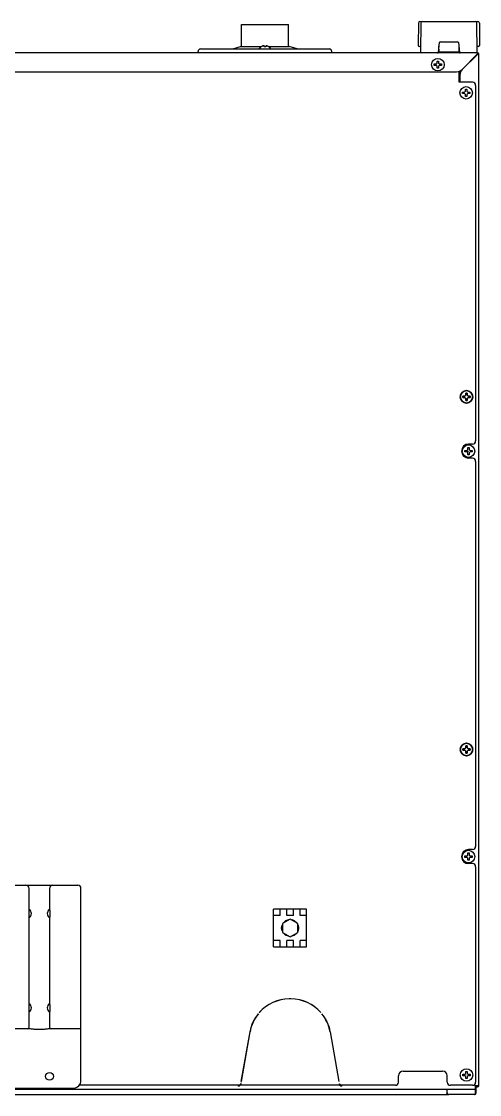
# Model space of a CAD drawing. Header units: millimetres. Extents: x 7025 to 12152, y 3757 to 7444.
# Drawn here: x 7535 to 7826, y 5611 to 6294 of the extents above; entities that cross this region are included whole.
import ezdxf

# ---------------------------------------------------------------- set-up
doc = ezdxf.new("R2010")
doc.units = ezdxf.units.MM
doc.header["$LTSCALE"] = 346.5
doc.layers.get('0').update_dxf_attribs({"linetype": 'CONTINUOUS'})
doc.layers.add('1', color=7, linetype='CONTINUOUS', true_color=0xffffff)
doc.layers.add('ASSI', color=7, linetype='CONTINUOUS')
doc.layers.add('GEOM', color=7, linetype='CONTINUOUS')

msp = doc.modelspace()

# ---------------------------------------------------------------- linework, layer by layer
at = {"color": 7, "linetype": 'Continuous'}
for p, q in [((7787.08, 6292.71), (7786.96, 6278.7)), ((7788.08, 6293.7), (7824.84, 6293.7)), ((7788.62, 6292.71), (7788.46, 6274.7)), ((7824.46, 6274.7), (7824.3, 6292.71)), ((7825.84, 6292.71), (7825.96, 6278.7)), ((7687.16, 6277.64), (7687.16, 6277.68)), ((7688.96, 6277.64), (7688.96, 6278.19)), ((7689.96, 6278.19), (7689.96, 6277.64)), ((7691.76, 6277.68), (7691.76, 6277.64)), ((7786.96, 6278.7), (7786.97, 6278.42)), ((7788.46, 6277.7), (7787.72, 6277.7)), ((7799.77, 6274.15), (7800.42, 6280.25)), ((7800.22, 6274.59), (7800.17, 6277.89)), ((7800.91, 6280.7), (7812.01, 6280.7)), ((7812.51, 6280.25), (7813.15, 6274.15)), ((7812.76, 6277.89), (7812.7, 6274.59)), ((7825.2, 6277.7), (7824.44, 6277.7)), ((7825.96, 6278.7), (7825.95, 6278.42)), ((7788.46, 6274.7), (7788.47, 6274.42)), ((7812.2, 6274.1), (7800.72, 6274.1)), ((7824.45, 6274.42), (7824.46, 6274.7)), ((7572.46, 5620.45), (7572.46, 5742.45)), ((7539.46, 5654.2), (7539.46, 5727.77)), ((7552.65, 5727.95), (7552.65, 5724.94)), ((7552.46, 5723.85), (7552.46, 5669.05)), ((7552.46, 5663.85), (7552.46, 5654.2)), ((7552.65, 5667.95), (7552.65, 5664.94)), ((7539.27, 5653.2), (7529.16, 5653.2)), ((7572.46, 5653.2), (7552.66, 5653.2)), ((7491.71, 5615.45), (7567.46, 5615.45))]:
    msp.add_line(p, q, dxfattribs=at)
msp.add_line((7817.66, 6020.5), (7818.96, 6020.5))
at = {"color": 9, "linetype": 'Continuous'}
msp.add_line((7547.46, 5652.74), (7544.46, 5652.74), dxfattribs=at)
at = {"color": 7, "linetype": 'Continuous'}
msp.add_circle((7552.46, 5622.95), 2.5, dxfattribs=at)
msp.add_circle((7817.66, 5623.8), 4)
for centre, radius, start, end in [((7788.08, 6292.7), 1, 90, 179.5), ((7789.62, 6292.7), 1, 90, 179.5), ((7823.31, 6292.7), 1, 0.5, 90), ((7824.84, 6292.7), 1, 0.5, 90), ((7689.66, 6273.58), 4.8, 121.37271, 146.71409), ((7689.65, 6273.59), 4.75, 118.9687, 121.53408), ((7689.65, 6273.59), 4.75, 118.00738, 118.96837), ((7689.65, 6273.6), 4.75, 116.68125, 118.00741), ((7689.64, 6273.6), 4.74, 115.54022, 116.6812), ((7689.64, 6273.6), 4.74, 114.57218, 115.5402), ((7689.64, 6273.61), 4.73, 113.31747, 114.5722), ((7689.64, 6273.61), 4.73, 112.54738, 113.31738), ((7689.64, 6273.62), 4.72, 111.00254, 112.54756), ((7689.63, 6273.63), 4.72, 110.5181, 111.00225), ((7689.63, 6273.64), 4.7, 108.46559, 110.51874), ((7689.62, 6273.65), 4.68, 107.37727, 108.46505), ((7689.62, 6273.67), 4.67, 106.39488, 107.37721), ((7689.61, 6273.7), 4.64, 104.31758, 106.39637), ((7688.72, 6276.2), 2.01, 95.2585, 97.27409), ((7688.71, 6276.22), 1.98, 94.60089, 95.25577), ((7688.71, 6276.24), 1.97, 93.21665, 94.6016), ((7688.71, 6276.25), 1.96, 92.37651, 93.21588), ((7688.71, 6276.25), 1.95, 91.15446, 92.37669), ((7688.71, 6276.26), 1.95, 89.07411, 91.15407), ((7688.71, 6276.26), 1.95, 88.00369, 89.07382), ((7688.71, 6276.25), 1.96, 86.97715, 88.00366), ((7688.71, 6276.24), 1.97, 85.71404, 86.97664), ((7688.71, 6276.23), 1.98, 84.86273, 85.7144), ((7688.71, 6276.2), 2.01, 82.72561, 84.85983), ((7689.46, 6273.88), 3.8, 82.43512, 97.56488), ((7690.22, 6276.2), 2.01, 95.14015, 97.27441), ((7690.21, 6276.23), 1.98, 94.28564, 95.13722), ((7690.21, 6276.24), 1.97, 93.0233, 94.28602), ((7690.21, 6276.25), 1.96, 91.99641, 93.02279), ((7690.21, 6276.26), 1.95, 90.92611, 91.99638), ((7690.21, 6276.26), 1.95, 88.84587, 90.92582), ((7690.21, 6276.25), 1.96, 87.62337, 88.84548), ((7690.21, 6276.25), 1.96, 86.78408, 87.62353), ((7690.21, 6276.24), 1.97, 85.39843, 86.78331), ((7690.21, 6276.22), 1.98, 84.74422, 85.39913), ((7690.21, 6276.2), 2.01, 82.72591, 84.7415), ((7689.32, 6273.7), 4.64, 73.60363, 75.68242), ((7689.31, 6273.67), 4.67, 72.62279, 73.60512), ((7689.3, 6273.65), 4.68, 71.53495, 72.62273), ((7689.3, 6273.64), 4.7, 69.48126, 71.53441), ((7689.29, 6273.63), 4.72, 68.99775, 69.4819), ((7689.29, 6273.62), 4.72, 67.45244, 68.99746), ((7689.29, 6273.61), 4.73, 66.68262, 67.45262), ((7689.28, 6273.61), 4.73, 65.4278, 66.68253), ((7689.28, 6273.6), 4.74, 64.45979, 65.42782), ((7689.28, 6273.6), 4.74, 63.3188, 64.45978), ((7689.28, 6273.6), 4.75, 61.99259, 63.31875), ((7689.28, 6273.59), 4.75, 61.03163, 61.99262), ((7689.28, 6273.59), 4.75, 58.46592, 61.0313), ((7689.26, 6273.58), 4.8, 33.28591, 58.62729), ((7787.72, 6278.45), 0.75, 182, 270), ((7800.91, 6280.2), 0.5, 90, 174), ((7812.01, 6280.2), 0.5, 6, 90), ((7825.2, 6278.45), 0.75, 270, 358), ((7789.22, 6274.45), 0.75, 182, 270), ((7799.28, 6274.2), 0.5, 270, 354), ((7800.72, 6274.6), 0.5, 181, 270), ((7812.2, 6274.6), 0.5, 270, 359), ((7813.65, 6274.2), 0.5, 186, 270), ((7823.7, 6274.45), 0.75, 270, 358), ((7570.46, 5742.45), 2, 0, 90), ((7537.96, 5726.45), 3, 300, 60), ((7553.96, 5726.45), 3, 120, 240), ((7537.96, 5666.45), 3, 300, 60), ((7553.96, 5666.45), 3, 120, 240), ((7538.46, 5654.2), 1, 270, 0), ((7553.46, 5654.2), 1, 180, 270), ((7567.46, 5620.45), 5, 270, 0)]:
    msp.add_arc(centre, radius, start, end, dxfattribs=at)
for points, knots in [([(7552.46, 5729.05), (7552.47, 5729.03), (7552.6, 5728.68), (7552.65, 5728.3), (7552.65, 5727.95)], [0, 0, 0, 0, 0.074571, 1, 1, 1, 1]), ([(7552.65, 5724.94), (7552.65, 5724.8), (7552.63, 5724.43), (7552.55, 5724.06), (7552.46, 5723.84)], [0, 0, 0, 0, 0.377627, 1, 1, 1, 1]), ([(7552.46, 5669.05), (7552.47, 5669.03), (7552.6, 5668.68), (7552.65, 5668.3), (7552.65, 5667.95)], [0, 0, 0, 0, 0.074571, 1, 1, 1, 1]), ([(7552.65, 5664.94), (7552.65, 5664.8), (7552.63, 5664.43), (7552.55, 5664.06), (7552.46, 5663.84)], [0, 0, 0, 0, 0.377627, 1, 1, 1, 1])]:
    msp.add_open_spline(points, degree=3, knots=knots, dxfattribs=at)
at = {"color": 9, "linetype": 'Continuous'}
for points, knots in [([(7544.46, 5652.74), (7543.48, 5652.74), (7541.74, 5652.87), (7540.02, 5653.2), (7539.27, 5653.2)], [0, 0, 0, 0, 0.564728, 1, 1, 1, 1]), ([(7552.66, 5653.2), (7551.9, 5653.2), (7550.18, 5652.87), (7548.44, 5652.74), (7547.46, 5652.74)], [0, 0, 0, 0, 0.435713, 1, 1, 1, 1])]:
    msp.add_open_spline(points, degree=3, knots=knots, dxfattribs=at)
at = {"layer": '1', "color": 7, "linetype": 'Continuous', "lineweight": 35}
for p, q in [((7815.36, 6055), (7815.36, 6055.5)), ((7815.36, 6054.5), (7815.36, 6055)), ((7819.96, 6055.5), (7819.96, 6055)), ((7819.96, 6055), (7819.96, 6054.5)), ((7815.36, 5830.8), (7815.36, 5831.3)), ((7815.36, 5830.3), (7815.36, 5830.8)), ((7819.96, 5831.3), (7819.96, 5830.8)), ((7819.96, 5830.8), (7819.96, 5830.3))]:
    msp.add_line(p, q, dxfattribs=at)
for centre in [(7817.66, 6055), (7817.66, 5830.8)]:
    msp.add_circle(centre, 4, dxfattribs=at)
for points, knots in [([(7815.36, 6055.5), (7815.56, 6055.5), (7815.77, 6055.5), (7816.1, 6055.5), (7816.21, 6055.5), (7816.43, 6055.5), (7816.55, 6055.5), (7816.66, 6055.5)], [0, 0, 0, 0, 0.5, 0.5, 0.75, 0.75, 1, 1, 1, 1]), ([(7816.66, 6054.5), (7816.55, 6054.5), (7816.43, 6054.5), (7816.21, 6054.5), (7816.1, 6054.5), (7815.88, 6054.5), (7815.78, 6054.5), (7815.62, 6054.5), (7815.57, 6054.5), (7815.46, 6054.5), (7815.41, 6054.5), (7815.36, 6054.5)], [0, 0, 0, 0, 0.25, 0.25, 0.5, 0.5, 0.75, 0.75, 0.875, 0.875, 1, 1, 1, 1]), ([(7817.16, 6056), (7817.16, 6056.11), (7817.16, 6056.23), (7817.16, 6056.45), (7817.16, 6056.56), (7817.16, 6056.78), (7817.16, 6056.88), (7817.16, 6057.04), (7817.16, 6057.09), (7817.16, 6057.2), (7817.16, 6057.25), (7817.16, 6057.3)], [0, 0, 0, 0, 0.25, 0.25, 0.5, 0.5, 0.75, 0.75, 0.875, 0.875, 1, 1, 1, 1]), ([(7817.16, 6052.7), (7817.16, 6052.9), (7817.16, 6053.11), (7817.16, 6053.43), (7817.16, 6053.55), (7817.16, 6053.77), (7817.16, 6053.88), (7817.16, 6054)], [0, 0, 0, 0, 0.5, 0.5, 0.75, 0.75, 1, 1, 1, 1]), ([(7818.16, 6057.3), (7818.16, 6057.09), (7818.16, 6056.88), (7818.16, 6056.56), (7818.16, 6056.45), (7818.16, 6056.23), (7818.16, 6056.11), (7818.16, 6056)], [0, 0, 0, 0, 0.5, 0.5, 0.75, 0.75, 1, 1, 1, 1]), ([(7818.16, 6054), (7818.16, 6053.88), (7818.16, 6053.77), (7818.16, 6053.55), (7818.16, 6053.44), (7818.16, 6053.22), (7818.16, 6053.11), (7818.16, 6052.95), (7818.16, 6052.9), (7818.16, 6052.8), (7818.16, 6052.75), (7818.16, 6052.7)], [0, 0, 0, 0, 0.25, 0.25, 0.5, 0.5, 0.75, 0.75, 0.875, 0.875, 1, 1, 1, 1]), ([(7818.66, 6055.5), (7818.78, 6055.5), (7818.89, 6055.5), (7819.11, 6055.5), (7819.22, 6055.5), (7819.44, 6055.5), (7819.55, 6055.5), (7819.71, 6055.5), (7819.76, 6055.5), (7819.86, 6055.5), (7819.91, 6055.5), (7819.96, 6055.5)], [0, 0, 0, 0, 0.25, 0.25, 0.5, 0.5, 0.75, 0.75, 0.875, 0.875, 1, 1, 1, 1]), ([(7819.96, 6054.5), (7819.76, 6054.5), (7819.55, 6054.5), (7819.22, 6054.5), (7819.11, 6054.5), (7818.89, 6054.5), (7818.78, 6054.5), (7818.66, 6054.5)], [0, 0, 0, 0, 0.5, 0.5, 0.75, 0.75, 1, 1, 1, 1]), ([(7815.36, 5831.3), (7815.56, 5831.3), (7815.77, 5831.3), (7816.1, 5831.3), (7816.21, 5831.3), (7816.43, 5831.3), (7816.55, 5831.3), (7816.66, 5831.3)], [0, 0, 0, 0, 0.5, 0.5, 0.75, 0.75, 1, 1, 1, 1]), ([(7816.66, 5830.3), (7816.55, 5830.3), (7816.43, 5830.3), (7816.21, 5830.3), (7816.1, 5830.3), (7815.88, 5830.3), (7815.78, 5830.3), (7815.62, 5830.3), (7815.57, 5830.3), (7815.46, 5830.3), (7815.41, 5830.3), (7815.36, 5830.3)], [0, 0, 0, 0, 0.25, 0.25, 0.5, 0.5, 0.75, 0.75, 0.875, 0.875, 1, 1, 1, 1]), ([(7817.16, 5831.8), (7817.16, 5831.91), (7817.16, 5832.03), (7817.16, 5832.25), (7817.16, 5832.36), (7817.16, 5832.58), (7817.16, 5832.68), (7817.16, 5832.84), (7817.16, 5832.89), (7817.16, 5833), (7817.16, 5833.05), (7817.16, 5833.1)], [0, 0, 0, 0, 0.25, 0.25, 0.5, 0.5, 0.75, 0.75, 0.875, 0.875, 1, 1, 1, 1]), ([(7817.16, 5828.5), (7817.16, 5828.7), (7817.16, 5828.91), (7817.16, 5829.23), (7817.16, 5829.35), (7817.16, 5829.57), (7817.16, 5829.68), (7817.16, 5829.8)], [0, 0, 0, 0, 0.5, 0.5, 0.75, 0.75, 1, 1, 1, 1]), ([(7818.16, 5833.1), (7818.16, 5832.89), (7818.16, 5832.68), (7818.16, 5832.36), (7818.16, 5832.25), (7818.16, 5832.03), (7818.16, 5831.91), (7818.16, 5831.8)], [0, 0, 0, 0, 0.5, 0.5, 0.75, 0.75, 1, 1, 1, 1]), ([(7818.16, 5829.8), (7818.16, 5829.68), (7818.16, 5829.57), (7818.16, 5829.35), (7818.16, 5829.24), (7818.16, 5829.02), (7818.16, 5828.91), (7818.16, 5828.75), (7818.16, 5828.7), (7818.16, 5828.6), (7818.16, 5828.55), (7818.16, 5828.5)], [0, 0, 0, 0, 0.25, 0.25, 0.5, 0.5, 0.75, 0.75, 0.875, 0.875, 1, 1, 1, 1]), ([(7818.66, 5831.3), (7818.78, 5831.3), (7818.89, 5831.3), (7819.11, 5831.3), (7819.22, 5831.3), (7819.44, 5831.3), (7819.55, 5831.3), (7819.71, 5831.3), (7819.76, 5831.3), (7819.86, 5831.3), (7819.91, 5831.3), (7819.96, 5831.3)], [0, 0, 0, 0, 0.25, 0.25, 0.5, 0.5, 0.75, 0.75, 0.875, 0.875, 1, 1, 1, 1]), ([(7819.96, 5830.3), (7819.76, 5830.3), (7819.55, 5830.3), (7819.22, 5830.3), (7819.11, 5830.3), (7818.89, 5830.3), (7818.78, 5830.3), (7818.66, 5830.3)], [0, 0, 0, 0, 0.5, 0.5, 0.75, 0.75, 1, 1, 1, 1])]:
    msp.add_open_spline(points, degree=3, knots=knots, dxfattribs=at)
for points in [[(7816.66, 6055.5), (7816.7, 6055.54), (7816.79, 6055.62), (7816.92, 6055.75), (7817.04, 6055.88), (7817.12, 6055.96), (7817.16, 6056)], [(7817.16, 6054), (7817.12, 6054.04), (7817.04, 6054.12), (7816.91, 6054.25), (7816.79, 6054.37), (7816.7, 6054.46), (7816.66, 6054.5)], [(7817.16, 6057.3), (7817.33, 6057.3), (7817.66, 6057.3), (7818, 6057.3), (7818.16, 6057.3)], [(7818.16, 6052.7), (7818, 6052.7), (7817.66, 6052.7), (7817.33, 6052.7), (7817.16, 6052.7)], [(7818.16, 6056), (7818.2, 6055.96), (7818.28, 6055.88), (7818.41, 6055.75), (7818.54, 6055.62), (7818.62, 6055.54), (7818.66, 6055.5)], [(7818.66, 6054.5), (7818.62, 6054.46), (7818.54, 6054.37), (7818.41, 6054.24), (7818.28, 6054.12), (7818.2, 6054.04), (7818.16, 6054)], [(7816.66, 5831.3), (7816.7, 5831.34), (7816.79, 5831.42), (7816.92, 5831.55), (7817.04, 5831.68), (7817.12, 5831.76), (7817.16, 5831.8)], [(7817.16, 5829.8), (7817.12, 5829.84), (7817.04, 5829.92), (7816.91, 5830.05), (7816.79, 5830.17), (7816.7, 5830.26), (7816.66, 5830.3)], [(7817.16, 5833.1), (7817.33, 5833.1), (7817.66, 5833.1), (7818, 5833.1), (7818.16, 5833.1)], [(7818.16, 5828.5), (7818, 5828.5), (7817.66, 5828.5), (7817.33, 5828.5), (7817.16, 5828.5)], [(7818.16, 5831.8), (7818.2, 5831.76), (7818.28, 5831.68), (7818.41, 5831.55), (7818.54, 5831.42), (7818.62, 5831.34), (7818.66, 5831.3)], [(7818.66, 5830.3), (7818.62, 5830.26), (7818.54, 5830.17), (7818.41, 5830.04), (7818.28, 5829.92), (7818.2, 5829.84), (7818.16, 5829.8)]]:
    msp.add_open_spline(points, degree=3, dxfattribs=at)
at = {"layer": 'ASSI', "color": 7, "linetype": 'Continuous'}
for p, q in [((7674.46, 6277.7), (7674.46, 6291.8)), ((7674.46, 6291.8), (7704.46, 6291.8)), ((7704.46, 6277.7), (7704.46, 6291.8)), ((7668.96, 6276.2), (7673.96, 6277.7)), ((7673.96, 6277.7), (7687.26, 6277.7)), ((7688.96, 6277.7), (7689.96, 6277.7)), ((7691.67, 6277.7), (7704.96, 6277.7)), ((7709.96, 6276.2), (7704.96, 6277.7))]:
    msp.add_line(p, q, dxfattribs=at)
at = {"layer": 'GEOM', "color": 7, "linetype": 'Continuous'}
for p, q in [((7824.56, 6273.7), (7026.36, 6273.7)), ((7646.96, 6273.7), (7646.96, 6274.7)), ((7648.46, 6276.2), (7730.46, 6276.2)), ((7731.96, 6273.7), (7731.96, 6274.7)), ((7814.83, 6263.16), (7824.46, 6272.8)), ((7824.56, 6272.7), (7814.93, 6263.06)), ((7824.56, 6273.7), (7824.56, 6273.51)), ((7824.56, 6273.51), (7824.56, 6272.88)), ((7825.27, 6272.8), (7824.64, 6272.8)), ((7825.46, 6272.8), (7825.27, 6272.8)), ((7825.46, 5617.1), (7825.46, 6272.8)), ((7797.16, 6266.7), (7798.46, 6266.7)), ((7797.16, 6265.7), (7797.16, 6266.7)), ((7798.46, 6265.7), (7797.16, 6265.7)), ((7798.46, 6266.7), (7798.96, 6267.2)), ((7798.96, 6265.2), (7798.46, 6265.7)), ((7798.96, 6268.5), (7799.96, 6268.5)), ((7798.96, 6267.2), (7798.96, 6268.5)), ((7798.96, 6263.9), (7798.96, 6265.2)), ((7799.96, 6263.9), (7798.96, 6263.9)), ((7799.96, 6268.5), (7799.96, 6267.2)), ((7799.96, 6267.2), (7800.46, 6266.7)), ((7800.46, 6265.7), (7799.96, 6265.2)), ((7799.96, 6265.2), (7799.96, 6263.9)), ((7800.46, 6266.7), (7801.76, 6266.7)), ((7801.76, 6265.7), (7800.46, 6265.7)), ((7801.76, 6266.7), (7801.76, 6265.7)), ((7039.63, 6261.7), (7811.29, 6261.7)), ((7814.83, 6263.16), (7812.96, 6261.3)), ((7812.96, 6261.1), (7814.93, 6263.06)), ((7812.96, 6255.04), (7812.96, 6261.99)), ((7812.96, 6255.04), (7812.96, 6261.99)), ((7813.46, 6259.53), (7813.46, 6255.04)), ((7821.46, 6255.04), (7812.96, 6255.04)), ((7816.96, 6250.6), (7817.96, 6250.6)), ((7816.96, 6249.3), (7816.96, 6250.6)), ((7817.96, 6250.6), (7817.96, 6249.3)), ((7823.46, 6253.04), (7823.46, 6027)), ((7815.16, 6248.8), (7816.46, 6248.8)), ((7815.16, 6247.8), (7815.16, 6248.8)), ((7816.46, 6247.8), (7815.16, 6247.8)), ((7816.46, 6248.8), (7816.96, 6249.3)), ((7816.96, 6247.3), (7816.46, 6247.8)), ((7816.96, 6246), (7816.96, 6247.3)), ((7817.96, 6246), (7816.96, 6246)), ((7817.96, 6249.3), (7818.46, 6248.8)), ((7818.46, 6247.8), (7817.96, 6247.3)), ((7817.96, 6247.3), (7817.96, 6246)), ((7818.46, 6248.8), (7819.76, 6248.8)), ((7819.76, 6247.8), (7818.46, 6247.8)), ((7819.76, 6248.8), (7819.76, 6247.8)), ((7821.46, 6025), (7818.96, 6025)), ((7816.66, 6021), (7817.96, 6021)), ((7816.66, 6020), (7816.66, 6021)), ((7817.96, 6020), (7816.66, 6020)), ((7817.96, 6021), (7818.46, 6021.5)), ((7818.46, 6019.5), (7817.96, 6020)), ((7818.46, 6022.8), (7819.46, 6022.8)), ((7818.46, 6021.5), (7818.46, 6022.8)), ((7818.46, 6018.2), (7818.46, 6019.5)), ((7819.46, 6018.2), (7818.46, 6018.2)), ((7819.46, 6022.8), (7819.46, 6021.5)), ((7819.46, 6021.5), (7819.96, 6021)), ((7819.96, 6020), (7819.46, 6019.5)), ((7819.46, 6019.5), (7819.46, 6018.2)), ((7819.96, 6021), (7821.26, 6021)), ((7821.26, 6020), (7819.96, 6020)), ((7821.26, 6021), (7821.26, 6020)), ((7821.46, 6016), (7818.96, 6016)), ((7823.46, 6014), (7823.46, 5769.2)), ((7821.46, 5767.2), (7818.96, 5767.2)), ((7816.66, 5763.2), (7817.96, 5763.2)), ((7816.66, 5762.2), (7816.66, 5763.2)), ((7817.96, 5762.2), (7816.66, 5762.2)), ((7817.96, 5763.2), (7818.46, 5763.7)), ((7818.46, 5761.7), (7817.96, 5762.2)), ((7818.46, 5765), (7819.46, 5765)), ((7818.46, 5763.7), (7818.46, 5765)), ((7818.46, 5760.4), (7818.46, 5761.7)), ((7819.46, 5760.4), (7818.46, 5760.4)), ((7819.46, 5765), (7819.46, 5763.7)), ((7819.46, 5763.7), (7819.96, 5763.2)), ((7819.96, 5762.2), (7819.46, 5761.7)), ((7819.46, 5761.7), (7819.46, 5760.4)), ((7819.96, 5763.2), (7821.26, 5763.2)), ((7821.26, 5762.2), (7819.96, 5762.2)), ((7821.26, 5763.2), (7821.26, 5762.2)), ((7821.46, 5758.2), (7818.96, 5758.2)), ((7823.46, 5756.2), (7823.46, 5619.3)), ((7221.54, 5744.45), (7570.46, 5744.45)), ((7539.46, 5727.77), (7539.46, 5742.45)), ((7552.46, 5742.45), (7552.46, 5729.05)), ((7715.96, 5729.3), (7694.96, 5729.3)), ((7694.96, 5705.3), (7694.96, 5729.3)), ((7699.16, 5725.24), (7694.96, 5725.24)), ((7699.16, 5725.24), (7699.16, 5729.3)), ((7703.36, 5725.24), (7703.36, 5729.3)), ((7707.56, 5725.24), (7703.36, 5725.24)), ((7707.56, 5725.24), (7707.56, 5729.3)), ((7711.76, 5725.24), (7711.76, 5729.3)), ((7715.96, 5725.24), (7711.76, 5725.24)), ((7715.96, 5705.3), (7715.96, 5729.3)), ((7700.06, 5717.45), (7700.33, 5719)), ((7700.43, 5719.29), (7700.57, 5719.52)), ((7705.46, 5722.95), (7700.57, 5720.12)), ((7700.57, 5720.12), (7700.57, 5714.47)), ((7701.09, 5720.42), (7701.22, 5720.66)), ((7701.42, 5720.89), (7702.63, 5721.9)), ((7702.89, 5722.05), (7704.37, 5722.6)), ((7704.67, 5722.65), (7704.94, 5722.65)), ((7710.36, 5720.12), (7705.46, 5722.95)), ((7705.98, 5722.65), (7706.25, 5722.65)), ((7706.55, 5722.6), (7708.03, 5722.05)), ((7708.3, 5721.9), (7709.51, 5720.89)), ((7709.7, 5720.66), (7709.84, 5720.42)), ((7710.36, 5714.47), (7710.36, 5720.12)), ((7710.36, 5719.52), (7710.49, 5719.29)), ((7710.59, 5719), (7710.87, 5717.45)), ((7700.33, 5715.59), (7700.06, 5717.15)), ((7700.57, 5715.07), (7700.43, 5715.31)), ((7700.57, 5714.47), (7705.46, 5711.65)), ((7701.22, 5713.94), (7701.09, 5714.17)), ((7702.63, 5712.69), (7701.42, 5713.71)), ((7704.37, 5712), (7702.89, 5712.54)), ((7704.94, 5711.95), (7704.67, 5711.95)), ((7705.46, 5711.65), (7710.36, 5714.47)), ((7706.25, 5711.95), (7705.98, 5711.95)), ((7708.03, 5712.54), (7706.55, 5712)), ((7709.51, 5713.71), (7708.3, 5712.69)), ((7709.84, 5714.17), (7709.7, 5713.94)), ((7710.49, 5715.31), (7710.36, 5715.07)), ((7710.87, 5717.15), (7710.59, 5715.59)), ((7699.16, 5709.35), (7694.96, 5709.35)), ((7694.96, 5705.3), (7715.96, 5705.3)), ((7699.16, 5705.3), (7699.16, 5709.35)), ((7707.56, 5709.35), (7703.36, 5709.35)), ((7703.36, 5705.3), (7703.36, 5709.35)), ((7707.56, 5705.3), (7707.56, 5709.35)), ((7715.96, 5709.35), (7711.76, 5709.35)), ((7711.76, 5705.3), (7711.76, 5709.35)), ((7706, 5672.25), (7704.92, 5672.25)), ((7706, 5672.15), (7704.92, 5672.15)), ((7685.9, 5663.51), (7685.83, 5663.58)), ((7725.02, 5663.51), (7725.1, 5663.58)), ((7685.18, 5662.81), (7685.26, 5662.75)), ((7725.66, 5662.75), (7725.74, 5662.81)), ((7674.38, 5619.66), (7679.96, 5651.3)), ((7674.48, 5619.64), (7680.06, 5651.29)), ((7730.87, 5651.29), (7736.45, 5619.64)), ((7730.97, 5651.3), (7736.55, 5619.66)), ((7676.29, 5629.9), (7676.18, 5629.9)), ((7676.46, 5630.9), (7676.36, 5630.9)), ((7676.6, 5631.7), (7676.5, 5631.7)), ((7676.67, 5632.7), (7676.78, 5632.7)), ((7734.14, 5632.7), (7734.24, 5632.7)), ((7734.32, 5631.7), (7734.43, 5631.7)), ((7734.64, 5629.9), (7734.74, 5629.9)), ((7675.92, 5627.9), (7675.82, 5627.9)), ((7735.08, 5627.9), (7734.99, 5627.9)), ((7774.46, 5619.3), (7774.46, 5623.3)), ((7777.46, 5626.3), (7802.46, 5626.3)), ((7805.46, 5619.3), (7805.46, 5623.3)), ((7815.36, 5623.8), (7815.36, 5624.3)), ((7815.36, 5624.3), (7816.66, 5624.3)), ((7815.36, 5623.8), (7815.36, 5624.3)), ((7815.36, 5624.3), (7816.66, 5624.3)), ((7815.36, 5623.3), (7815.36, 5623.8)), ((7815.36, 5623.3), (7815.36, 5623.8)), ((7816.66, 5623.3), (7815.36, 5623.3)), ((7816.66, 5623.3), (7815.36, 5623.3)), ((7816.66, 5624.3), (7817.16, 5624.8)), ((7816.66, 5624.3), (7817.16, 5624.8)), ((7817.16, 5622.8), (7816.66, 5623.3)), ((7817.16, 5622.8), (7816.66, 5623.3)), ((7817.16, 5626.1), (7818.16, 5626.1)), ((7817.16, 5624.8), (7817.16, 5626.1)), ((7817.16, 5626.1), (7818.16, 5626.1)), ((7817.16, 5624.8), (7817.16, 5626.1)), ((7817.16, 5621.5), (7817.16, 5622.8)), ((7817.16, 5621.5), (7817.16, 5622.8)), ((7818.16, 5626.1), (7818.16, 5624.8)), ((7818.16, 5626.1), (7818.16, 5624.8)), ((7818.16, 5624.8), (7818.66, 5624.3)), ((7818.16, 5624.8), (7818.66, 5624.3)), ((7818.66, 5623.3), (7818.16, 5622.8)), ((7818.66, 5623.3), (7818.16, 5622.8)), ((7818.16, 5622.8), (7818.16, 5621.5)), ((7818.16, 5622.8), (7818.16, 5621.5)), ((7818.66, 5624.3), (7819.96, 5624.3)), ((7818.66, 5624.3), (7819.96, 5624.3)), ((7819.96, 5623.3), (7818.66, 5623.3)), ((7819.96, 5624.3), (7819.96, 5623.8)), ((7819.96, 5624.3), (7819.96, 5623.8)), ((7819.96, 5623.8), (7819.96, 5623.3)), ((7819.96, 5623.8), (7819.96, 5623.3)), ((7772.46, 5617.3), (7571.76, 5617.3)), ((7672.7, 5616.8), (7672.68, 5616.9)), ((7674.26, 5618.44), (7674.17, 5618.46)), ((7674.38, 5619.66), (7674.48, 5619.64)), ((7736.45, 5619.64), (7736.55, 5619.66)), ((7736.76, 5618.46), (7736.66, 5618.44)), ((7738.25, 5616.9), (7738.22, 5616.8)), ((7821.46, 5617.3), (7807.46, 5617.3)), ((7818.16, 5621.5), (7817.16, 5621.5)), ((7818.16, 5621.5), (7817.16, 5621.5)), ((7823.02, 5617.1), (7825.46, 5617.1)), ((7823.46, 5614.9), (7823.46, 5617.1)), ((7823.46, 5617), (7824.56, 5617)), ((7823.46, 5616.2), (7824.56, 5616.2)), ((7823.8, 5612.39), (7823.83, 5616.2)), ((7027.46, 5614.9), (7823.46, 5614.9)), ((7046.46, 5611.4), (7804.46, 5611.4)), ((7662.96, 5614.8), (7662.96, 5614.9)), ((7687.52, 5614.9), (7687.51, 5614.8)), ((7693.41, 5614.8), (7693.4, 5614.9)), ((7804.46, 5611.4), (7806.46, 5611.4)), ((7805.46, 5612.4), (7805.46, 5614.9)), ((7822.86, 5611.4), (7806.46, 5611.4)), ((7823.46, 5612.4), (7823.46, 5614.9))]:
    msp.add_line(p, q, dxfattribs=at)
for centre in [(7799.46, 6266.2), (7817.46, 6248.3), (7818.96, 6020.5), (7818.96, 5762.7)]:
    msp.add_circle(centre, 4, dxfattribs=at)
for centre, radius, start, end in [((7648.46, 6274.7), 1.5, 90, 180), ((7730.46, 6274.7), 1.5, 0, 90), ((7823.15, 6271.5), 1, 36.09693, 44.39308), ((7824.56, 6272.8), 0.9, 0, 90), ((7824.56, 6272.8), 0.1, 0, 90), ((7811.29, 6266.7), 5, 270, 315), ((7818.46, 6259.53), 5, 135, 180), ((7821.46, 6253.04), 2, 0, 90), ((7818.96, 6020.5), 4.5, 90, 270), ((7821.46, 6027), 2, 270, 0), ((7821.46, 6014), 2, 0, 90), ((7818.96, 5762.7), 4.5, 90, 270), ((7821.46, 5769.2), 2, 270, 0), ((7821.46, 5756.2), 2, 0, 90), ((7537.46, 5742.45), 2, 0, 90), ((7554.46, 5742.45), 2, 90, 180), ((7699.89, 5718.35), 1.26, 57.2821, 59.98372), ((7703.59, 5722.65), 1.25, 357.23284, 359.97734), ((7709.16, 5721.6), 1.25, 297.25973, 299.98024), ((7701.77, 5713), 1.25, 117.25855, 119.98009), ((7707.34, 5711.95), 1.25, 177.25859, 179.98009), ((7711.03, 5716.25), 1.25, 237.25914, 239.98016), ((7704.92, 5646.9), 25.35, 90, 138.8676), ((7704.92, 5646.9), 25.25, 90, 138.8676), ((7706, 5646.9), 25.35, 41.1324, 90), ((7706, 5646.9), 25.25, 41.1324, 90), ((7704.92, 5646.9), 25.35, 141.1324, 170), ((7704.92, 5646.9), 25.25, 141.1324, 170), ((7706, 5646.9), 25.25, 10, 38.8676), ((7706, 5646.9), 25.35, 10, 38.8676), ((7777.46, 5623.3), 3, 90, 180), ((7802.46, 5623.3), 3, 0, 90), ((7672.25, 5618.8), 1.95, 282.83857, 350), ((7672.25, 5618.8), 2.05, 282.83857, 350), ((7738.68, 5618.8), 2.05, 190, 257.16143), ((7738.68, 5618.8), 1.95, 190, 257.16143), ((7772.46, 5619.3), 2, 270, 0), ((7807.46, 5619.3), 2, 180, 270), ((7821.46, 5619.3), 2, 270, 0), ((7824.56, 5617.1), 0.9, 270, 360), ((7824.56, 5617.1), 0.1, 270, 360), ((7615.04, 5615.3), 0.5, 296.61521, 309.50065), ((7635.88, 5615.3), 0.5, 230.4992, 243.38479), ((7774.41, 5615.3), 0.5, 228.1684, 242.66662), ((7804.46, 5612.4), 1, 270, 0), ((7806.46, 5612.4), 1, 180, 270), ((7822.46, 5612.4), 1, 270, 0), ((7822.8, 5612.4), 1, 273.87249, 359.5)]:
    msp.add_arc(centre, radius, start, end, dxfattribs=at)
for points, knots in [([(7824.56, 6273.51), (7824.54, 6273.4), (7824.51, 6273.17), (7824.48, 6272.93), (7824.46, 6272.8)], [0, 0, 0, 0, 0.444743, 1, 1, 1, 1]), ([(7824.56, 6272.88), (7824.55, 6272.87), (7824.52, 6272.85), (7824.49, 6272.82), (7824.46, 6272.8)], [0, 0, 0, 0, 0.232177, 1, 1, 1, 1]), ([(7824.64, 6272.8), (7824.64, 6272.79), (7824.61, 6272.75), (7824.58, 6272.72), (7824.56, 6272.7)], [0, 0, 0, 0, 0.232177, 1, 1, 1, 1]), ([(7825.27, 6272.8), (7825.17, 6272.78), (7824.93, 6272.74), (7824.69, 6272.71), (7824.56, 6272.7)], [0, 0, 0, 0, 0.444743, 1, 1, 1, 1]), ([(7700.57, 5718.95), (7700.54, 5718.96), (7700.46, 5718.97), (7700.39, 5719), (7700.33, 5719)], [0, 0, 0, 0, 0.321347, 1, 1, 1, 1]), ([(7700.57, 5719.22), (7700.55, 5719.22), (7700.51, 5719.25), (7700.46, 5719.27), (7700.43, 5719.29)], [0, 0, 0, 0, 0.317602, 1, 1, 1, 1]), ([(7701.35, 5720.57), (7701.34, 5720.58), (7701.3, 5720.61), (7701.25, 5720.64), (7701.22, 5720.66)], [0, 0, 0, 0, 0.32014, 1, 1, 1, 1]), ([(7701.58, 5720.71), (7701.56, 5720.73), (7701.51, 5720.79), (7701.45, 5720.85), (7701.42, 5720.89)], [0, 0, 0, 0, 0.324551, 1, 1, 1, 1]), ([(7702.94, 5721.49), (7702.9, 5721.54), (7702.8, 5721.68), (7702.7, 5721.82), (7702.63, 5721.9)], [0, 0, 0, 0, 0.33392, 1, 1, 1, 1]), ([(7703.09, 5721.58), (7703.07, 5721.63), (7703, 5721.79), (7702.93, 5721.95), (7702.89, 5722.05)], [0, 0, 0, 0, 0.335338, 1, 1, 1, 1]), ([(7703.15, 5721.61), (7703.14, 5721.65), (7703.12, 5721.82), (7703.09, 5721.99), (7703.05, 5722.11)], [0, 0, 0, 0, 0.240606, 1, 1, 1, 1]), ([(7704.45, 5722.36), (7704.44, 5722.39), (7704.42, 5722.46), (7704.39, 5722.54), (7704.37, 5722.6)], [0, 0, 0, 0, 0.321347, 1, 1, 1, 1]), ([(7704.68, 5722.49), (7704.68, 5722.51), (7704.68, 5722.56), (7704.67, 5722.61), (7704.67, 5722.65)], [0, 0, 0, 0, 0.317636, 1, 1, 1, 1]), ([(7706.25, 5722.49), (7706.25, 5722.51), (7706.25, 5722.56), (7706.25, 5722.61), (7706.25, 5722.65)], [0, 0, 0, 0, 0.32014, 1, 1, 1, 1]), ([(7706.48, 5722.36), (7706.48, 5722.39), (7706.51, 5722.46), (7706.53, 5722.54), (7706.55, 5722.6)], [0, 0, 0, 0, 0.324551, 1, 1, 1, 1]), ([(7707.83, 5721.58), (7707.85, 5721.63), (7707.93, 5721.79), (7708, 5721.95), (7708.03, 5722.05)], [0, 0, 0, 0, 0.333918, 1, 1, 1, 1]), ([(7707.99, 5721.49), (7708.02, 5721.54), (7708.12, 5721.68), (7708.22, 5721.82), (7708.3, 5721.9)], [0, 0, 0, 0, 0.335337, 1, 1, 1, 1]), ([(7708.04, 5721.46), (7708.07, 5721.48), (7708.21, 5721.58), (7708.34, 5721.69), (7708.43, 5721.79)], [0, 0, 0, 0, 0.240582, 1, 1, 1, 1]), ([(7709.34, 5720.71), (7709.36, 5720.73), (7709.41, 5720.79), (7709.47, 5720.85), (7709.51, 5720.89)], [0, 0, 0, 0, 0.321347, 1, 1, 1, 1]), ([(7709.57, 5720.57), (7709.58, 5720.58), (7709.63, 5720.61), (7709.67, 5720.64), (7709.7, 5720.66)], [0, 0, 0, 0, 0.317604, 1, 1, 1, 1]), ([(7710.35, 5719.22), (7710.37, 5719.22), (7710.41, 5719.25), (7710.46, 5719.27), (7710.49, 5719.29)], [0, 0, 0, 0, 0.32014, 1, 1, 1, 1]), ([(7710.36, 5718.95), (7710.38, 5718.96), (7710.46, 5718.97), (7710.54, 5719), (7710.59, 5719)], [0, 0, 0, 0, 0.324551, 1, 1, 1, 1]), ([(7700.57, 5717.39), (7700.51, 5717.39), (7700.34, 5717.41), (7700.17, 5717.43), (7700.06, 5717.45)], [0, 0, 0, 0, 0.335338, 1, 1, 1, 1]), ([(7700.57, 5717.21), (7700.51, 5717.2), (7700.34, 5717.19), (7700.17, 5717.17), (7700.06, 5717.15)], [0, 0, 0, 0, 0.33392, 1, 1, 1, 1]), ([(7700.57, 5717.45), (7700.53, 5717.47), (7700.38, 5717.53), (7700.21, 5717.59), (7700.09, 5717.62)], [0, 0, 0, 0, 0.240606, 1, 1, 1, 1]), ([(7700.57, 5715.64), (7700.54, 5715.64), (7700.46, 5715.62), (7700.38, 5715.6), (7700.33, 5715.59)], [0, 0, 0, 0, 0.324551, 1, 1, 1, 1]), ([(7700.57, 5715.38), (7700.55, 5715.37), (7700.51, 5715.35), (7700.46, 5715.32), (7700.43, 5715.31)], [0, 0, 0, 0, 0.32014, 1, 1, 1, 1]), ([(7701.35, 5714.02), (7701.34, 5714.01), (7701.3, 5713.98), (7701.25, 5713.96), (7701.22, 5713.94)], [0, 0, 0, 0, 0.317603, 1, 1, 1, 1]), ([(7701.58, 5713.89), (7701.56, 5713.87), (7701.51, 5713.81), (7701.45, 5713.75), (7701.42, 5713.71)], [0, 0, 0, 0, 0.321347, 1, 1, 1, 1]), ([(7702.88, 5713.14), (7702.85, 5713.11), (7702.71, 5713.01), (7702.58, 5712.9), (7702.5, 5712.8)], [0, 0, 0, 0, 0.24058, 1, 1, 1, 1]), ([(7702.94, 5713.1), (7702.9, 5713.06), (7702.8, 5712.92), (7702.7, 5712.78), (7702.63, 5712.69)], [0, 0, 0, 0, 0.335337, 1, 1, 1, 1]), ([(7703.09, 5713.01), (7703.07, 5712.96), (7703, 5712.81), (7702.93, 5712.65), (7702.89, 5712.54)], [0, 0, 0, 0, 0.333919, 1, 1, 1, 1]), ([(7704.45, 5712.23), (7704.44, 5712.21), (7704.42, 5712.13), (7704.39, 5712.05), (7704.37, 5712)], [0, 0, 0, 0, 0.324551, 1, 1, 1, 1]), ([(7704.68, 5712.1), (7704.68, 5712.08), (7704.68, 5712.03), (7704.67, 5711.98), (7704.67, 5711.95)], [0, 0, 0, 0, 0.32014, 1, 1, 1, 1]), ([(7706.25, 5712.1), (7706.25, 5712.08), (7706.25, 5712.03), (7706.25, 5711.98), (7706.25, 5711.95)], [0, 0, 0, 0, 0.317603, 1, 1, 1, 1]), ([(7706.48, 5712.23), (7706.48, 5712.21), (7706.51, 5712.13), (7706.53, 5712.05), (7706.55, 5712)], [0, 0, 0, 0, 0.321347, 1, 1, 1, 1]), ([(7707.78, 5712.98), (7707.78, 5712.94), (7707.8, 5712.77), (7707.83, 5712.6), (7707.87, 5712.48)], [0, 0, 0, 0, 0.240581, 1, 1, 1, 1]), ([(7707.83, 5713.01), (7707.85, 5712.96), (7707.93, 5712.81), (7708, 5712.65), (7708.03, 5712.54)], [0, 0, 0, 0, 0.335337, 1, 1, 1, 1]), ([(7707.99, 5713.1), (7708.02, 5713.06), (7708.12, 5712.92), (7708.22, 5712.78), (7708.3, 5712.69)], [0, 0, 0, 0, 0.333919, 1, 1, 1, 1]), ([(7709.34, 5713.89), (7709.36, 5713.87), (7709.41, 5713.81), (7709.47, 5713.75), (7709.51, 5713.71)], [0, 0, 0, 0, 0.324551, 1, 1, 1, 1]), ([(7709.57, 5714.02), (7709.58, 5714.01), (7709.63, 5713.98), (7709.67, 5713.96), (7709.7, 5713.94)], [0, 0, 0, 0, 0.32014, 1, 1, 1, 1]), ([(7710.36, 5717.39), (7710.41, 5717.39), (7710.58, 5717.41), (7710.76, 5717.43), (7710.87, 5717.45)], [0, 0, 0, 0, 0.333919, 1, 1, 1, 1]), ([(7710.36, 5717.21), (7710.41, 5717.2), (7710.58, 5717.19), (7710.76, 5717.17), (7710.87, 5717.15)], [0, 0, 0, 0, 0.335337, 1, 1, 1, 1]), ([(7710.36, 5717.14), (7710.39, 5717.13), (7710.55, 5717.06), (7710.71, 5717), (7710.84, 5716.98)], [0, 0, 0, 0, 0.240581, 1, 1, 1, 1]), ([(7710.36, 5715.64), (7710.38, 5715.64), (7710.46, 5715.62), (7710.54, 5715.6), (7710.59, 5715.59)], [0, 0, 0, 0, 0.321347, 1, 1, 1, 1]), ([(7710.36, 5715.38), (7710.37, 5715.37), (7710.41, 5715.35), (7710.46, 5715.32), (7710.49, 5715.31)], [0, 0, 0, 0, 0.317603, 1, 1, 1, 1])]:
    msp.add_open_spline(points, degree=3, knots=knots, dxfattribs=at)
for points in [[(7701.7, 5720.78), (7701.66, 5720.85), (7701.61, 5720.93), (7701.55, 5721)], [(7706.59, 5722.29), (7706.64, 5722.37), (7706.68, 5722.45), (7706.71, 5722.54)], [(7710.35, 5718.82), (7710.44, 5718.82), (7710.53, 5718.82), (7710.62, 5718.84)], [(7700.57, 5715.78), (7700.48, 5715.78), (7700.39, 5715.77), (7700.3, 5715.76)], [(7704.33, 5712.3), (7704.29, 5712.22), (7704.24, 5712.14), (7704.21, 5712.06)], [(7709.22, 5713.82), (7709.27, 5713.74), (7709.32, 5713.67), (7709.38, 5713.6)], [(7690.05, 5614.9), (7690.05, 5614.86), (7690.05, 5614.83), (7690.05, 5614.8)], [(7693.38, 5614.9), (7693.38, 5614.86), (7693.38, 5614.83), (7693.38, 5614.8)]]:
    msp.add_open_spline(points, degree=3, dxfattribs=at)

doc.saveas('drawing.dxf')
